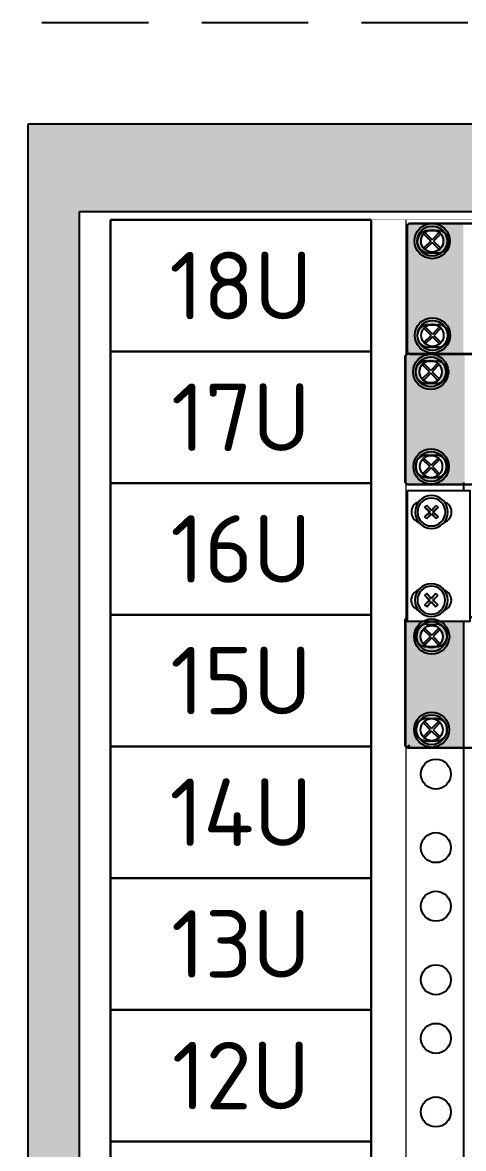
# Model space of a CAD drawing. Header units: millimetres. Extents: x 4247 to 622543, y -201358 to 142419.
# Drawn here: x 65794 to 67864, y -130393 to -125109 of the extents above; entities that cross this region are included whole.
import ezdxf
from ezdxf.enums import TextEntityAlignment as Align

# ---------------------------------------------------------------- set-up
doc = ezdxf.new("R2010")
doc.units = ezdxf.units.MM
doc.set_wipeout_variables(frame=1)
doc.linetypes.add('DASH', pattern=[0.75, 0.5, -0.25])
doc.layers.add('(АР) Текст', color=7, linetype='Continuous', lineweight=25)
for name, color, linetype in [('_19D-Телекоммуникационные шкафы', 7, 'Continuous'), ('_АТ-Имя', 7, 'Continuous'), ('_АТ-Спецификация', 7, 'Continuous'), ('_БЛ-Маска', 250, 'Continuous'), ('_Оборудование ИСПП', 255, 'Continuous')]:
    doc.layers.add(name, color=color, linetype=linetype)
doc.layers.add('_АТ-Примечания', color=250, linetype='Continuous', plot=False)
doc.layers.add('ЛВС_коммутаторы', color=7, linetype='Continuous', lineweight=25, true_color=0x000000)
doc.styles.add('AT-Шрифт', font='ARIALN.TTF', dxfattribs={"height": 2.5})
doc.styles.add('ICOCPEUR', font='isocpeur.ttf')

# ---------------------------------------------------------------- blocks, each defined once
blk = doc.blocks.new('Органайзер1U')
at = {"ltscale": 10}
h = blk.add_hatch(color=256, dxfattribs=at)
h.set_gradient(color1=(255, 255, 255), rotation=45, one_color=1, tint=1, name='CYLINDER')
h.paths.add_polyline_path([(2213, -0.2), (2403, -0.2, 0.41423), (2413, 9.8), (2413, 429.8, 0.414197), (2403, 439.8), (2213, 439.8)])
h.paths.add_polyline_path([(2308.9, 341, 0.918324), (2341.3, 416.1, 0.918324)], flags=16)
h.paths.add_polyline_path([(2308.9, 98.6), (2341.3, 98.6, -1), (2341.3, 23.5), (2308.9, 23.5, -1)], flags=16)
h.paths.add_polyline_path([(-2413, 9.8, 0.414197), (-2403, -0.2), (-2213, -0.2), (-2213, 439.8), (-2403, 439.8, 0.41423), (-2413, 429.8)])
h.paths.add_polyline_path([(-2341.3, 341, 0.918324), (-2308.9, 416.1, 0.918324)], flags=16)
h.paths.add_polyline_path([(-2341.3, 98.6), (-2308.9, 98.6, -1), (-2308.9, 23.5), (-2341.3, 23.5, -1)], flags=16)
at = {"color": 0}
for p, q in [((-2341.3, 416.1), (-2308.9, 416.1)), ((-2341.3, 341), (-2308.9, 341)), ((-2341.3, 98.6), (-2308.9, 98.6)), ((-2341.3, 23.5), (-2308.9, 23.5))]:
    blk.add_line(p, q, dxfattribs=at)
at = {"lineweight": 30, "ltscale": 10}
for points in [[(-2413, 9.8), (-2413, 429.8)], [(-2403, 439.8), (2403, 439.8)], [(2403, -0.2), (-2403, -0.2)]]:
    blk.add_lwpolyline(points, dxfattribs=at)
at = {"lineweight": 30}
for centre, start, end in [((-2403, 429.8), 90, 180), ((-2403, 9.8), 180, 270)]:
    blk.add_arc(centre, 10, start, end, dxfattribs=at)
at = {"color": 0}
for centre, start, end in [((-2341.3, 378.6), 90, 270), ((-2308.9, 378.6), 270, 90), ((-2341.3, 61.1), 90, 270), ((-2308.9, 61.1), 270, 90)]:
    blk.add_arc(centre, 37.6, start, end, dxfattribs=at)
blk = doc.blocks.new('24_port')
at = {"ltscale": 10}
h = blk.add_hatch(color=256, dxfattribs=at)
h.set_gradient(color1=(230, 230, 230), color2=(232, 232, 232), rotation=45, one_color=1, tint=0.91, name='CYLINDER')
h.paths.add_polyline_path([(-2413, 10, 0.414214), (-2403, 0), (-2223, 0), (-2223, 440), (-2403, 440, 0.414214), (-2413, 430)])
h.paths.add_polyline_path([(-2341.3, 98.8), (-2308.9, 98.8, -1), (-2308.9, 23.7), (-2341.3, 23.7, -1)], flags=16)
h.paths.add_polyline_path([(-2341.3, 341.2, 0.918324), (-2308.9, 416.3, 0.918324)], flags=16)
h.paths.add_polyline_path([(2413, 430, 0.414214), (2403, 440), (2223, 440), (2223, 0), (2403, 0, 0.414214), (2413, 10)])
h.paths.add_polyline_path([(2308.9, 341.2, 0.918324), (2341.3, 416.3, 0.918324)], flags=16)
h.paths.add_polyline_path([(2308.9, 98.8), (2341.3, 98.8, -1), (2341.3, 23.7), (2308.9, 23.7, -1)], flags=16)
at = {"color": 0}
for p, q in [((-2341.3, 416.3), (-2308.9, 416.3)), ((-2341.3, 341.2), (-2308.9, 341.2)), ((-2341.3, 98.8), (-2308.9, 98.8)), ((-2341.3, 23.7), (-2308.9, 23.7))]:
    blk.add_line(p, q, dxfattribs=at)
at = {"lineweight": 30}
for points in [[(-2413, 10), (-2413, 430)], [(-2403, 440), (2403, 440)], [(2403, 0), (-2403, 0)]]:
    blk.add_lwpolyline(points, dxfattribs=at)
for centre, start, end in [((-2403, 430), 90, 180), ((-2403, 10), 180, 270)]:
    blk.add_arc(centre, 10, start, end, dxfattribs=at)
at = {"color": 0}
for centre, start, end in [((-2341.3, 378.7), 90, 270), ((-2308.9, 378.7), 270, 90), ((-2341.3, 61.2), 90, 270), ((-2308.9, 61.2), 270, 90)]:
    blk.add_arc(centre, 37.6, start, end, dxfattribs=at)
blk = doc.blocks.new('dpol-1U')
at = {"layer": '_АТ-Имя', "ltscale": 100, "style": 'AT-Шрифт', "flags": 8}
blk.add_attdef('NUMBER', text='', height=20, dxfattribs=at).set_placement((-16, -24.82), align=Align.RIGHT)
at = {"layer": '_АТ-Примечания', "ltscale": 100, "style": 'AT-Шрифт', "flags": 1}
for tag, p in [('DIMENSIONS', (487.6, -37.34)), ('COMMENT1', (487.6, -43.82)), ('COMMENT2', (487.6, -49.34)), ('COMMENT3', (487.6, -54.87))]:
    blk.add_attdef(tag, p, '', height=3, dxfattribs=at)
at = {"layer": '_АТ-Спецификация', "ltscale": 100, "style": 'AT-Шрифт'}
for tag, p, height, flags in [('NUM', (487.6, 4.18), 3, 1), ('NAME', (487.6, -1.82), 3, 1), ('DESCRIPTION', (487.6, -7.82), 3, 1), ('MARK', (571.3, -24.82), 20, 8), ('CODE', (487.6, -13.82), 3, 1), ('MADEBY', (487.6, -19.82), 3, 1), ('POSITION', (487.6, -25.82), 3, 1), ('POSITION2', (487.6, -31.82), 3, 1)]:
    blk.add_attdef(tag, p, '', height=height, dxfattribs=dict(at, flags=flags))
at = {"ltscale": 100}
blk.add_wipeout([(0, 7.18), (20.94, 7.18), (20.94, -36.82), (0, -36.82)], dxfattribs=at).dxf.layer = '_БЛ-Маска'
for p, q in [((5.86, 1.53), (7.39, 0)), ((7.39, 0), (5.86, 1.53)), ((5.86, 1.53), (7.6, 0)), ((5.86, -1.53), (7.39, 0)), ((7.39, 0), (5.86, -1.53)), ((7.6, 0), (5.86, -1.53)), ((6.54, 2.2), (8.06, 0.68)), ((8.06, 0.68), (6.54, 2.2)), ((8.06, 0.47), (6.54, 2.2)), ((9.59, 2.2), (8.06, 0.68)), ((8.06, 0.68), (9.59, 2.2)), ((9.59, 2.2), (8.06, 0.47)), ((8.53, 0), (10.27, 1.53)), ((10.27, -1.53), (8.53, 0)), ((10.27, 1.53), (8.74, 0)), ((8.74, 0), (10.27, 1.53)), ((10.27, -1.53), (8.74, 0)), ((8.74, 0), (10.27, -1.53)), ((6.54, -2.2), (8.06, -0.47)), ((6.54, -2.2), (8.06, -0.68)), ((8.06, -0.68), (6.54, -2.2)), ((8.06, -0.47), (9.59, -2.2)), ((9.59, -2.2), (8.06, -0.68)), ((8.06, -0.68), (9.59, -2.2)), ((5.81, -28.11), (7.34, -29.63)), ((7.34, -29.63), (5.81, -28.11)), ((5.81, -28.11), (7.55, -29.63)), ((5.81, -31.16), (7.34, -29.63)), ((7.34, -29.63), (5.81, -31.16)), ((7.55, -29.63), (5.81, -31.16)), ((6.49, -27.43), (8.01, -28.96)), ((8.01, -28.96), (6.49, -27.43)), ((8.01, -29.17), (6.49, -27.43)), ((6.49, -31.84), (8.01, -30.1)), ((9.54, -27.43), (8.01, -28.96)), ((8.01, -28.96), (9.54, -27.43)), ((9.54, -27.43), (8.01, -29.17)), ((8.01, -30.1), (9.54, -31.84)), ((8.48, -29.63), (10.22, -28.11)), ((10.22, -31.16), (8.48, -29.63)), ((10.22, -28.11), (8.69, -29.63)), ((8.69, -29.63), (10.22, -28.11)), ((10.22, -31.16), (8.69, -29.63)), ((8.69, -29.63), (10.22, -31.16)), ((6.49, -31.84), (8.01, -30.31)), ((8.01, -30.31), (6.49, -31.84)), ((9.54, -31.84), (8.01, -30.31)), ((8.01, -30.31), (9.54, -31.84))]:
    blk.add_line(p, q)
blk.add_lwpolyline([(0, 7.18), (20.94, 7.18), (20.94, -36.82), (0, -36.82)], close=True, dxfattribs=at)
for centre, start, end in [((4.86, 0), 109.3139, 250.6861), ((11.26, 0), 289.3139, 70.6861), ((4.81, -29.63), 109.3139, 250.6861), ((11.21, -29.63), 289.3139, 70.6861)]:
    blk.add_arc(centre, 3.56, start, end)
at = {"extrusion": (0, 0, -1)}
for centre, major_axis, start_param, end_param in [((8.06, 0), (3.9, 3.9), 3.926991, 10.210176), ((8.06, 0), (3.32, 3.32), 3.926991, 10.210176), ((8.06, 0), (-1.9, 1.9), 6.103596, 6.462775), ((8.06, 0), (1.9, 1.9), -0.17959, 0.17959), ((8.06, 0), (-1.9, 1.9), 4.532799, 4.891979), ((8.06, 0), (1.9, 1.9), 1.391207, 1.750386), ((8.01, -29.63), (3.9, 3.9), 3.926991, 10.210176), ((8.01, -29.63), (3.32, 3.32), 3.926991, 10.210176), ((8.01, -29.63), (-1.9, 1.9), 6.103596, 6.462775), ((8.01, -29.63), (1.9, 1.9), -0.17959, 0.17959), ((8.01, -29.63), (-1.9, 1.9), 4.532799, 4.891979), ((8.01, -29.63), (1.9, 1.9), 1.391207, 1.750386)]:
    blk.add_ellipse(centre, major_axis=major_axis, ratio=1, start_param=start_param, end_param=end_param, dxfattribs=at)
at = {"linetype": 'ByBlock', "lineweight": -2, "ltscale": 100}
blk.add_point((0, 0), dxfattribs=at)

msp = doc.modelspace()

# ---------------------------------------------------------------- hatches: boundary and pattern name
at = {"lineweight": 0, "true_color": 0xc7c8ca}
h = msp.add_hatch(color=9, dxfattribs=at)
h.dxf.hatch_style = 1
h.paths.add_polyline_path([(57093.722, -131908.607), (57318.345, -131908.607), (57318.345, -127080.481), (63682.836, -127080.481), (63682.836, -132543.127), (63903.023, -132543.127), (63903.023, -126764.357), (57093.722, -126764.357)])
h.paths.add_polyline_path([(57318.345, -131908.607), (57093.722, -131908.607), (57093.722, -132202.245), (57318.345, -132202.245)], flags=17)
h.paths.add_polyline_path([(57318.345, -132202.245), (57093.722, -132202.245), (57093.722, -132543.127), (57318.345, -132543.127)], flags=17)
h.paths.add_polyline_path([(63903.023, -132858.488), (63903.023, -132543.127), (57093.722, -132543.127), (57093.722, -132858.488)])
h.paths.add_polyline_path([(73658.655, -126744.515), (75887.338, -126744.515), (75887.338, -126224.051), (73658.655, -126224.051)], flags=9)
h.paths.add_polyline_path([(57015.527, -126754.856), (59053.215, -126754.856), (59053.215, -126234.393), (57015.527, -126234.393)], flags=9)
h.paths.add_polyline_path([(74427.427, -142834.794), (75869.617, -142834.794), (75869.617, -142314.33), (74427.427, -142314.33)], flags=9)
h.paths.add_polyline_path([(74427.427, -142451.618), (75869.617, -142451.618), (75869.617, -141931.154), (74427.427, -141931.154)], flags=9)
h.paths.add_polyline_path([(66536.843, -135314.516), (67202.555, -135314.516), (67202.555, -134553.702), (66536.843, -134553.702)], flags=9)
h.paths.add_polyline_path([(66552.693, -135932.365), (67186.705, -135932.365), (67186.705, -135171.551), (66552.693, -135171.551)], flags=9)
h.paths.add_polyline_path([(66552.693, -136545.577), (67186.705, -136545.577), (67186.705, -135784.763), (66552.693, -135784.763)], flags=9)
h.paths.add_polyline_path([(66584.394, -137163.426), (67155.004, -137163.426), (67155.004, -136402.612), (66584.394, -136402.612)], flags=9)
h.paths.add_polyline_path([(66473.442, -127895.698), (67265.956, -127895.698), (67265.956, -127134.884), (66473.442, -127134.884)], flags=9)
h.paths.add_polyline_path([(66473.442, -128513.547), (67265.956, -128513.547), (67265.956, -127752.733), (66473.442, -127752.733)], flags=9)
h.paths.add_polyline_path([(66457.591, -129131.395), (67281.806, -129131.395), (67281.806, -128370.581), (66457.591, -128370.581)], flags=9)
h.paths.add_polyline_path([(66473.442, -129749.244), (67265.956, -129749.244), (67265.956, -128988.43), (66473.442, -128988.43)], flags=9)
h.paths.add_polyline_path([(66473.442, -130367.092), (67265.956, -130367.092), (67265.956, -129606.278), (66473.442, -129606.278)], flags=9)
h.paths.add_polyline_path([(66505.142, -130984.941), (67234.256, -130984.941), (67234.256, -130224.127), (66505.142, -130224.127)], flags=9)
h.paths.add_polyline_path([(66473.442, -131602.789), (67265.956, -131602.789), (67265.956, -130841.975), (66473.442, -130841.975)], flags=9)
h.paths.add_polyline_path([(66552.693, -132225.274), (67186.705, -132225.274), (67186.705, -131464.46), (66552.693, -131464.46)], flags=9)
h.paths.add_polyline_path([(66552.693, -132843.122), (67186.705, -132843.122), (67186.705, -132082.308), (66552.693, -132082.308)], flags=9)
h.paths.add_polyline_path([(66552.693, -133460.971), (67186.705, -133460.971), (67186.705, -132700.157), (66552.693, -132700.157)], flags=9)
h.paths.add_polyline_path([(66552.693, -134074.183), (67186.705, -134074.183), (67186.705, -133313.369), (66552.693, -133313.369)], flags=9)
h.paths.add_polyline_path([(66552.693, -134692.032), (67186.705, -134692.032), (67186.705, -133931.218), (66552.693, -133931.218)], flags=9)
h.paths.add_polyline_path([(66222.699, -141127.051), (69042.617, -141127.051), (69042.617, -140189.921), (66222.699, -140189.921)], flags=9)
h.paths.add_polyline_path([(71711.729, -141046.115), (74577.691, -141046.115), (74577.691, -140525.652), (71711.729, -140525.652)], flags=9)
h.paths.add_polyline_path([(71594.332, -139796.217), (72854.735, -139796.217), (72854.735, -139275.753), (71594.332, -139275.753)], flags=9)
h.paths.add_polyline_path([(70476.93, -141409.583), (72138.935, -141409.583), (72138.935, -140470.917), (70476.93, -140470.917)], flags=9)
h.paths.add_polyline_path([(66680.032, -142691.278), (69417.584, -142691.278), (69417.584, -141754.148), (66680.032, -141754.148)], flags=9)
h.paths.add_polyline_path([(68429.374, -141562.434), (69548.124, -141562.434), (69548.124, -141131.184), (68429.374, -141131.184)], flags=9)
h.paths.add_polyline_path([(66205.631, -141562.434), (67274.381, -141562.434), (67274.381, -141131.184), (66205.631, -141131.184)], flags=9)
h.paths.add_polyline_path([(72618.119, -142419.922), (73411.946, -142419.922), (73411.946, -141899.458), (72618.119, -141899.458)], flags=9)
h.paths.add_polyline_path([(65916.406, -139288.247), (69931.072, -139288.247), (69931.072, -138767.783), (65916.406, -138767.783)], flags=9)

# ---------------------------------------------------------------- linework, layer by layer
at = {"layer": '(АР) Текст', "color": 7, "lineweight": 30}
msp.add_line((67431.225, -126034.667), (67431.225, -137155.94), dxfattribs=at)
at = {"layer": '(АР) Текст', "color": 7, "lineweight": 15}
msp.add_line((67595.705, -133297.998), (67595.705, -126034.667), dxfattribs=at)
at = {"layer": '(АР) Текст', "color": 7, "lineweight": 30}
for points in [[(67431.225, -137155.94), (66207.257, -137155.94), (66207.257, -126034.667)], [(66207.257, -126034.667), (67431.225, -126034.667)], [(66207.257, -126652.516), (67431.225, -126652.516)], [(66207.257, -127270.364), (67431.225, -127270.364)], [(66207.257, -127888.213), (67431.225, -127888.213)], [(66207.257, -128506.061), (67431.225, -128506.061)], [(66207.257, -129123.91), (67431.225, -129123.91)], [(66207.257, -129741.758), (67431.225, -129741.758)], [(66207.257, -130359.607), (67431.225, -130359.607)]]:
    msp.add_lwpolyline(points, dxfattribs=at)
at = {"layer": '(АР) Текст', "color": 7}
for points in [[(67710.747, -126134.241), (67677.098, -126100.593)], [(67683.451, -126094.24), (67717.099, -126127.888)], [(67750.748, -126094.24), (67717.099, -126127.888)], [(67757.1, -126100.593), (67723.452, -126134.241)], [(67710.747, -126134.241), (67677.098, -126167.889)], [(67717.099, -126140.594), (67683.451, -126174.242)], [(67750.748, -126174.242), (67717.099, -126140.594)], [(67723.452, -126134.241), (67757.1, -126167.889)], [(67712.219, -126577.012), (67678.571, -126543.364)], [(67684.924, -126537.011), (67718.572, -126570.659)], [(67752.22, -126537.011), (67718.572, -126570.659)], [(67758.573, -126543.364), (67724.924, -126577.012)], [(67712.219, -126577.012), (67678.571, -126610.66)], [(67718.572, -126583.365), (67684.924, -126617.013)], [(67752.22, -126617.013), (67718.572, -126583.365)], [(67724.924, -126577.012), (67758.573, -126610.66)], [(67703.949, -126747.97), (67670.301, -126714.322)], [(67703.949, -126747.97), (67670.301, -126781.619)], [(67676.653, -126707.97), (67710.302, -126741.618)], [(67710.302, -126754.323), (67676.653, -126787.971)], [(67743.95, -126707.97), (67710.302, -126741.618)], [(67743.95, -126787.971), (67710.302, -126754.323)], [(67750.303, -126714.322), (67716.654, -126747.97)], [(67716.654, -126747.97), (67750.303, -126781.619)], [(67705.797, -127192.464), (67672.149, -127158.815)], [(67678.501, -127152.463), (67712.15, -127186.111)], [(67745.798, -127152.463), (67712.15, -127186.111)], [(67752.151, -127158.815), (67718.502, -127192.464)], [(67705.797, -127192.464), (67672.149, -127226.112)], [(67712.15, -127198.816), (67678.501, -127232.465)], [(67745.798, -127232.465), (67712.15, -127198.816)], [(67718.502, -127192.464), (67752.151, -127226.112)], [(67864.164, -127266.925), (67864.164, -137200.013)], [(67681.128, -128387.374), (67714.776, -128421.022)], [(67748.425, -128387.374), (67714.776, -128421.022)], [(67708.424, -128427.375), (67674.775, -128393.727)], [(67708.424, -128427.375), (67674.775, -128461.023)], [(67714.776, -128433.728), (67681.128, -128467.376)], [(67748.425, -128467.376), (67714.776, -128433.728)], [(67754.777, -128393.727), (67721.129, -128427.375)], [(67721.129, -128427.375), (67754.777, -128461.023)]]:
    msp.add_lwpolyline(points, dxfattribs=at)
for centre, radius in [((67717.099, -126134.241), 82.781), ((67717.099, -126134.241), 70.372), ((67717.099, -126134.241), 52.271), ((67718.572, -126577.012), 82.781), ((67718.572, -126577.012), 70.372), ((67718.572, -126577.012), 52.271), ((67710.302, -126747.97), 82.781), ((67710.302, -126747.97), 70.372), ((67710.302, -126747.97), 52.271), ((67712.15, -127192.464), 82.781), ((67712.15, -127192.464), 70.372), ((67712.15, -127192.464), 52.271), ((67714.776, -128427.375), 82.781), ((67714.776, -128427.375), 70.372), ((67714.776, -128427.375), 52.271), ((67734.651, -128635.491), 70.372), ((67734.651, -128980.892), 70.372), ((67734.651, -129255.604), 70.372), ((67734.651, -129601.006), 70.372), ((67734.651, -129875.717), 70.372), ((67734.651, -130221.119), 70.372)]:
    msp.add_circle(centre, radius, dxfattribs=at)
at = {"lineweight": 30}
msp.add_arc((67613.054, -128515.948, -420.527), 13.923, 90, 180, dxfattribs=at)
at = {"layer": '_19D-Телекоммуникационные шкафы', "linetype": 'DASH', "ltscale": 1000}
msp.add_lwpolyline([(56135.302, -125108.845), (80567.5, -125108.845), (80567.5, -143413.116), (56135.302, -143413.116)], close=True, dxfattribs=at)
at = {"layer": '_Оборудование ИСПП', "const_width": 2}
msp.add_lwpolyline([(67431.225, -126034.667), (74339.715, -126034.667)], dxfattribs=at)
at = {"layer": 'ЛВС_коммутаторы', "lineweight": 30, "elevation": -420.527}
msp.add_lwpolyline([(74304.398, -127899.581), (67613.054, -127899.581)], dxfattribs=at)

# ---------------------------------------------------------------- block references
at = {"layer": '(АР) Текст', "color": 7, "lineweight": 15, "xscale": 1.392289720480715, "yscale": 1.392289720480715, "zscale": 1.392289720480715}
for name, p in [('24_port', (70959.226, -126664.481)), ('Органайзер1U', (70950.44, -127276.581)), ('Органайзер1U', (70950.44, -128512.278))]:
    msp.add_blockref(name, p, dxfattribs=at)

# ---------------------------------------------------------------- texts
at = {"layer": '(АР) Текст', "color": 7, "char_height": 317.0059, "width": 1223.96769, "attachment_point": 5, "style": 'ICOCPEUR'}
for s, insert in [('{\\C0;18U}', (66819.241, -126343.592)), ('{\\C0;17U}', (66819.241, -126961.44)), ('{\\C0;16U}', (66819.241, -127579.289)), ('{\\C0;15U}', (66819.241, -128197.137)), ('{\\C0;14U}', (66819.241, -128814.986)), ('{\\C0;13U}', (66819.241, -129432.834)), ('{\\C0;12U}', (66819.241, -130050.683))]:
    msp.add_mtext(s, dxfattribs=dict(at, insert=insert))

# ---------------------------------------------------------------- next in the draw order: block references
at = {"layer": '(АР) Текст', "color": 7, "lineweight": 15, "xscale": 13.96127271805139, "yscale": 13.96127271805139, "zscale": 13.96127271805139}
msp.add_blockref('dpol-1U', (67601.288, -127405.908), dxfattribs=at)

# ---------------------------------------------------------------- next in the draw order: hatches: boundary and pattern name
at = {"layer": '_Оборудование ИСПП', "true_color": 0x939598, "transparency": 33554636}
h = msp.add_hatch(color=252, dxfattribs=at)
h.dxf.hatch_style = 1
h.paths.add_polyline_path([(65821.079, -125584.295), (65821.079, -137957.007), (75750.522, -137957.007), (75750.522, -125584.295)])
h.paths.add_polyline_path([(75530.428, -125995.991), (75530.428, -137174.83), (66061.457, -137174.83), (66061.457, -125995.991)], flags=16)

# ---------------------------------------------------------------- next in the draw order: linework, layer by layer
at = {"layer": '(АР) Текст', "color": 7}
for points in [[(67708.604, -127990.441), (67674.956, -127956.793)], [(67681.309, -127950.441), (67714.957, -127984.089)], [(67748.605, -127950.441), (67714.957, -127984.089)], [(67754.958, -127956.793), (67721.31, -127990.441)], [(67708.604, -127990.441), (67674.956, -128024.09)], [(67714.957, -127996.794), (67681.309, -128030.442)], [(67748.605, -128030.442), (67714.957, -127996.794)], [(67721.31, -127990.441), (67754.958, -128024.09)]]:
    msp.add_lwpolyline(points, dxfattribs=at)
for radius in [82.781, 70.372, 52.271]:
    msp.add_circle((67714.957, -127990.441), radius, dxfattribs=at)
at = {"layer": '_Оборудование ИСПП'}
for points in [[(65821.079, -125584.295), (75750.522, -125584.295), (75750.522, -137957.007), (65821.079, -137957.007)], [(66061.457, -125995.991), (75530.428, -125995.991), (75530.428, -137174.83), (66061.457, -137174.83)]]:
    msp.add_lwpolyline(points, close=True, dxfattribs=at)

doc.saveas('drawing.dxf')
